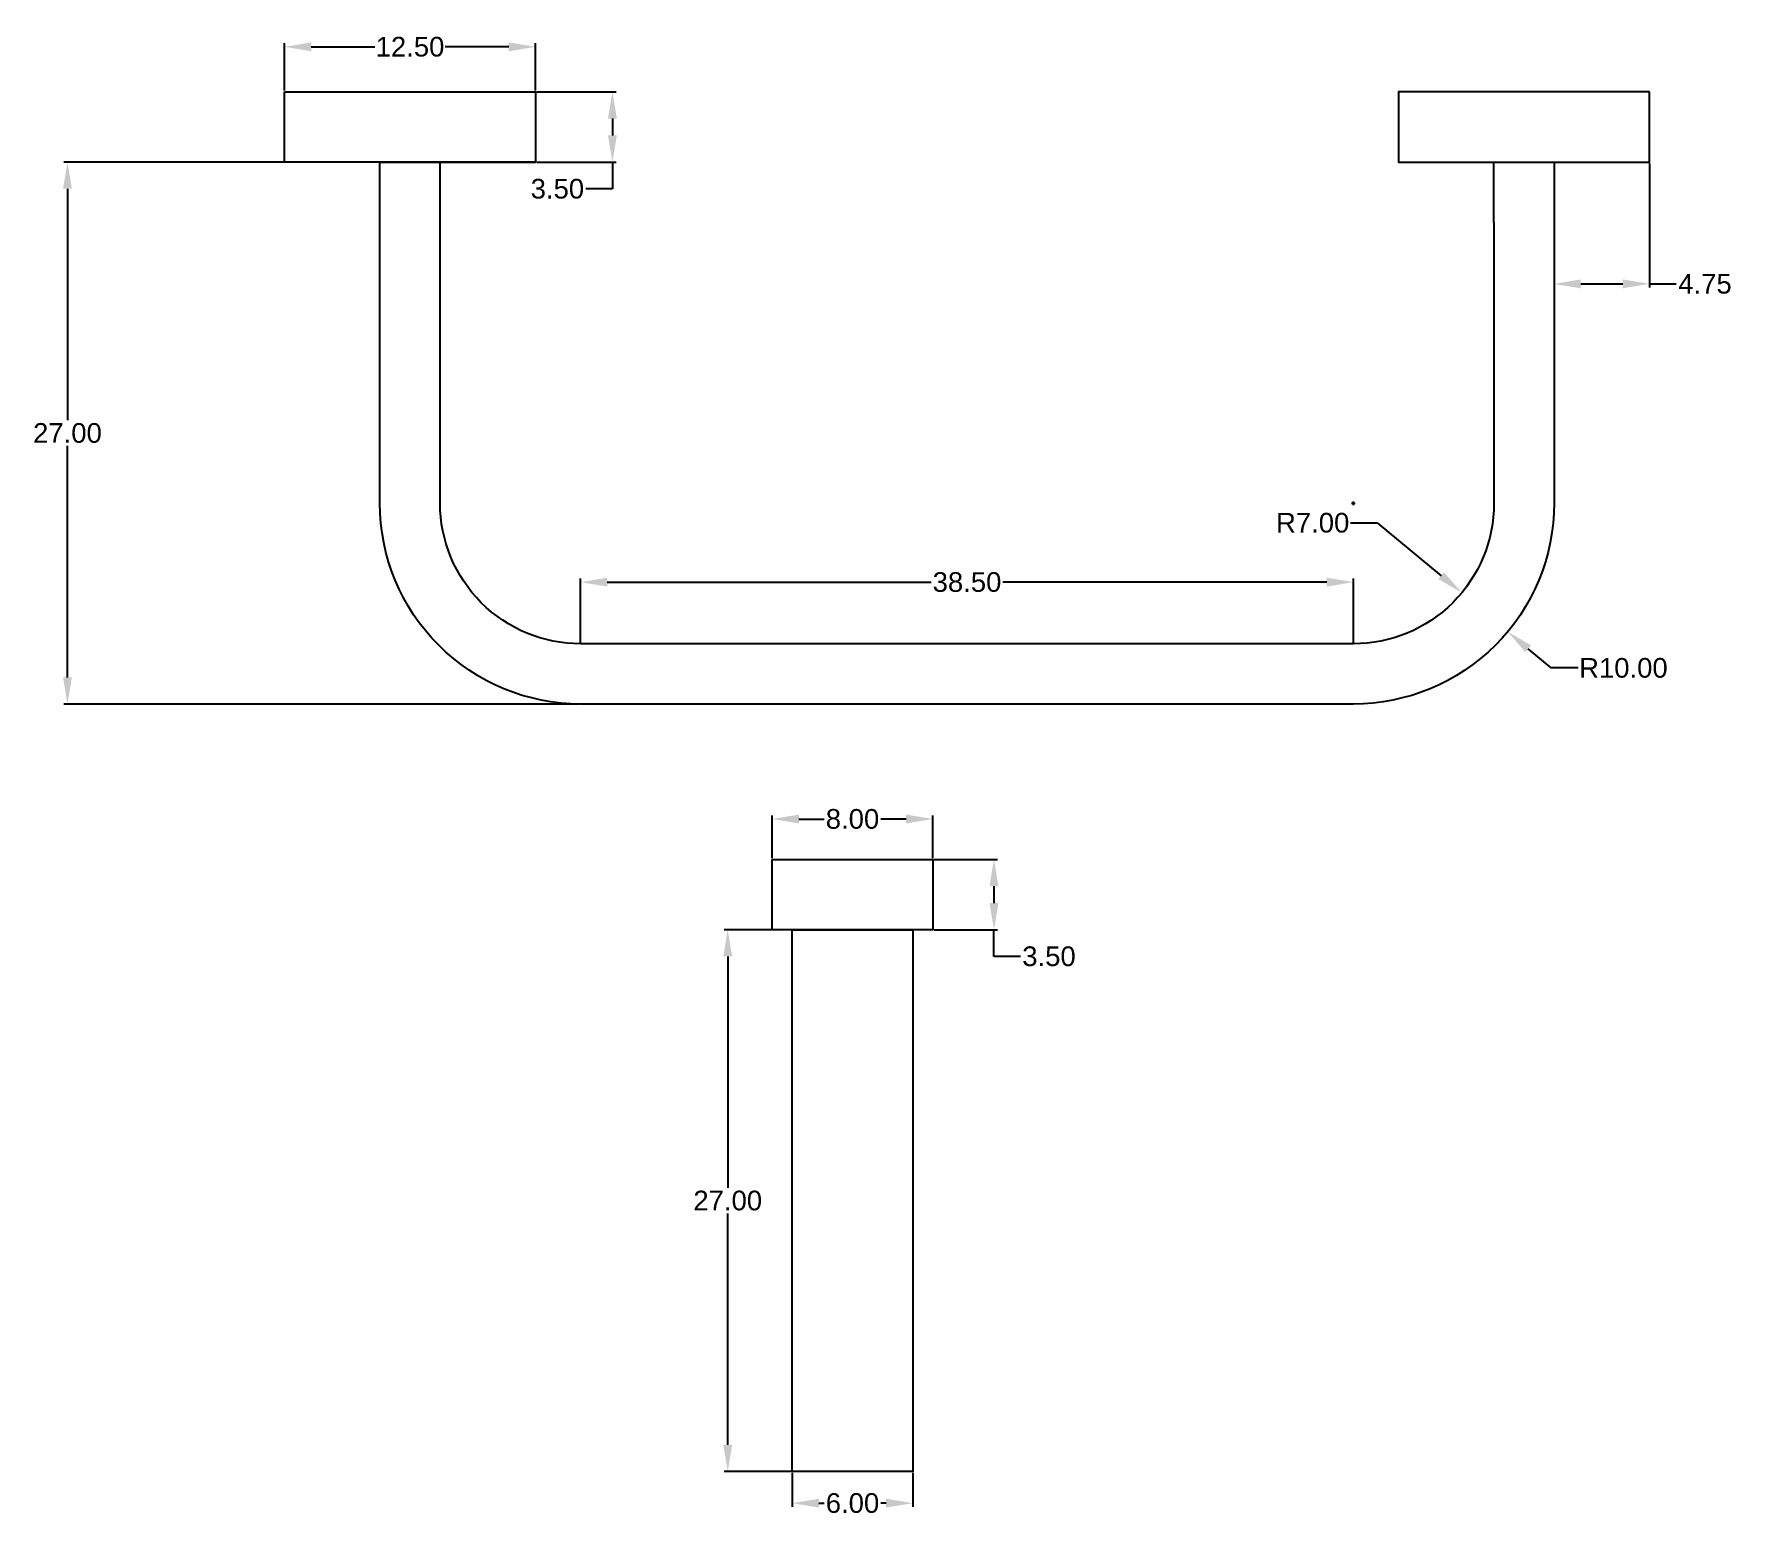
# Model space of a CAD drawing. Header units: centimetres. Extents: x 23 to 107.6, y -8.3 to 65.6.
import ezdxf

# ---------------------------------------------------------------- set-up
doc = ezdxf.new("R2010")
doc.units = ezdxf.units.CM
doc.header["$MEASUREMENT"] = 0
for name, color, linetype, lineweight in [('cotari', 50, 'Continuous', 30), ('vedere lateral', 30, 'Continuous', 25), ('vedere_fata', 130, 'Continuous', 25)]:
    doc.layers.add(name, color=color, linetype=linetype, lineweight=lineweight)
doc.styles.get("Standard").update_dxf_attribs({"font": 'arial.ttf'})
doc.dimstyles.get("Standard").update_dxf_attribs({"dimtxt": 0.98, "dimasz": 1.33, "dimexe": 0.18, "dimexo": 0.0625, "dimgap": 0.14, "dimtad": 0, "dimtih": 1, "dimtoh": 1, "dimzin": 0, "dimdsep": 46, "dimtxsty": 'Standard', "dimcen": 0.09, "dimadec": 0, "dimazin": 0, "dimtfac": 1, "dimtofl": 0, "dimtmove": 0, "dimatfit": 3, "dimfxl": 1, "dimtolj": 1, "dimtzin": 0, "dimarcsym": 0})

# ---------------------------------------------------------------- blocks, each defined once
blk = doc.blocks.new('*D34')
at = {"layer": 'cotari', "color": 0, "lineweight": -2, "transparency": 16777216}
for p, q in [((50.26, 35.237), (50.26, 38.427)), ((51.59, 38.247), (67.718, 38.247)), ((87.43, 38.247), (71.301, 38.247)), ((88.76, 35.237), (88.76, 38.427))]:
    blk.add_line(p, q, dxfattribs=at)
at = {"layer": 'cotari', "color": 0, "transparency": 16777216}
for points in [[(51.59, 38.468), (51.59, 38.025), (50.26, 38.247)], [(87.43, 38.468), (87.43, 38.025), (88.76, 38.247)]]:
    blk.add_solid(points, dxfattribs=at)
at = {"layer": 'Defpoints', "color": 0, "transparency": 16777216}
for p in [(50.26, 38.247), (50.26, 35.174), (88.76, 35.174)]:
    blk.add_point(p, dxfattribs=at)
at = {"layer": 'cotari', "color": 0, "transparency": 16777216, "insert": (69.51, 38.247), "char_height": 0.98, "attachment_point": 5}
blk.add_mtext('\\A1;38.50', dxfattribs=at)
blk = doc.blocks.new('*D35')
at = {"layer": 'cotari', "color": 0, "lineweight": -2, "transparency": 16777216}
for p, q in [((40.197, 59.174), (24.514, 59.174)), ((24.694, 57.844), (24.694, 46.315)), ((24.694, 33.504), (24.694, 45.034)), ((50.197, 32.174), (24.514, 32.174))]:
    blk.add_line(p, q, dxfattribs=at)
at = {"layer": 'cotari', "color": 0, "transparency": 16777216}
for points in [[(24.472, 57.844), (24.916, 57.844), (24.694, 59.174)], [(24.472, 33.504), (24.916, 33.504), (24.694, 32.174)]]:
    blk.add_solid(points, dxfattribs=at)
at = {"layer": 'Defpoints', "color": 0, "transparency": 16777216}
for p in [(40.26, 59.174), (24.694, 32.174), (50.26, 32.174)]:
    blk.add_point(p, dxfattribs=at)
at = {"layer": 'cotari', "color": 0, "transparency": 16777216, "insert": (24.694, 45.674), "char_height": 0.98, "attachment_point": 5}
blk.add_mtext('\\A1;27.00', dxfattribs=at)
blk = doc.blocks.new('*D36')
at = {"layer": 'cotari', "color": 0, "lineweight": -2, "transparency": 16777216}
for p, q in [((35.51, 62.737), (35.51, 65.099)), ((36.84, 64.919), (40.014, 64.919)), ((46.68, 64.919), (43.506, 64.919)), ((48.01, 62.737), (48.01, 65.099))]:
    blk.add_line(p, q, dxfattribs=at)
at = {"layer": 'cotari', "color": 0, "transparency": 16777216}
for points in [[(36.84, 65.14), (36.84, 64.697), (35.51, 64.919)], [(46.68, 65.14), (46.68, 64.697), (48.01, 64.919)]]:
    blk.add_solid(points, dxfattribs=at)
at = {"layer": 'Defpoints', "color": 0, "transparency": 16777216}
for p in [(48.01, 64.919), (35.51, 62.674), (48.01, 62.674)]:
    blk.add_point(p, dxfattribs=at)
at = {"layer": 'cotari', "color": 0, "transparency": 16777216, "insert": (41.76, 64.919), "char_height": 0.98, "attachment_point": 5}
blk.add_mtext('\\A1;12.50', dxfattribs=at)
blk = doc.blocks.new('*D37')
at = {"layer": 'cotari', "color": 0, "lineweight": -2, "transparency": 16777216}
for p, q in [((48.072, 62.674), (52.024, 62.674)), ((51.844, 61.344), (51.844, 60.504)), ((48.072, 59.174), (52.024, 59.174)), ((51.844, 59.174), (51.844, 57.844)), ((51.844, 57.844), (50.514, 57.844))]:
    blk.add_line(p, q, dxfattribs=at)
at = {"layer": 'cotari', "color": 0, "transparency": 16777216}
for points in [[(51.622, 61.344), (52.066, 61.344), (51.844, 62.674)], [(51.622, 60.504), (52.066, 60.504), (51.844, 59.174)]]:
    blk.add_solid(points, dxfattribs=at)
at = {"layer": 'Defpoints', "color": 0, "transparency": 16777216}
for p in [(48.01, 62.674), (48.01, 59.174), (51.844, 59.174)]:
    blk.add_point(p, dxfattribs=at)
at = {"layer": 'cotari', "color": 0, "transparency": 16777216, "insert": (49.103, 57.844), "char_height": 0.98, "attachment_point": 5}
blk.add_mtext('\\A1;3.50', dxfattribs=at)
blk = doc.blocks.new('*D38')
at = {"layer": 'cotari', "color": 0, "lineweight": -2, "transparency": 16777216}
for p, q in [((98.76, 59.112), (98.76, 52.928)), ((103.51, 59.112), (103.51, 52.928)), ((100.09, 53.108), (102.18, 53.108)), ((103.51, 53.108), (104.84, 53.108))]:
    blk.add_line(p, q, dxfattribs=at)
at = {"layer": 'cotari', "color": 0, "transparency": 16777216}
for points in [[(100.09, 53.33), (100.09, 52.886), (98.76, 53.108)], [(102.18, 53.33), (102.18, 52.886), (103.51, 53.108)]]:
    blk.add_solid(points, dxfattribs=at)
at = {"layer": 'Defpoints', "color": 0, "transparency": 16777216}
for p in [(98.76, 59.174), (103.51, 59.174), (103.51, 53.108)]:
    blk.add_point(p, dxfattribs=at)
at = {"layer": 'cotari', "color": 0, "transparency": 16777216, "insert": (106.276, 53.108), "char_height": 0.98, "attachment_point": 5}
blk.add_mtext('\\A1;4.75', dxfattribs=at)
blk = doc.blocks.new('*D39')
at = {"layer": 'cotari', "color": 0, "lineweight": -2, "transparency": 16777216}
for p, q in [((88.611, 41.201), (89.941, 41.201)), ((89.941, 41.201), (93.135, 38.568))]:
    blk.add_line(p, q, dxfattribs=at)
at = {"layer": 'cotari', "color": 0, "transparency": 16777216}
blk.add_solid([(93.276, 38.739), (92.994, 38.397), (94.161, 37.722)], dxfattribs=at)
at = {"layer": 'Defpoints', "color": 0, "transparency": 16777216}
for p in [(88.76, 42.174), (94.161, 37.722)]:
    blk.add_point(p, dxfattribs=at)
at = {"layer": 'cotari', "color": 0, "transparency": 16777216, "insert": (86.731, 41.201), "char_height": 0.98, "attachment_point": 5}
blk.add_mtext('\\A1;R7.00', dxfattribs=at)
blk = doc.blocks.new('*D40')
at = {"layer": 'cotari', "color": 0, "lineweight": -2, "transparency": 16777216}
for p, q in [((88.67, 42.174), (88.85, 42.174)), ((88.76, 42.084), (88.76, 42.264)), ((98.621, 33.97), (97.47, 34.928)), ((99.951, 33.97), (98.621, 33.97))]:
    blk.add_line(p, q, dxfattribs=at)
at = {"layer": 'cotari', "color": 0, "transparency": 16777216}
blk.add_solid([(97.611, 35.098), (97.328, 34.758), (96.447, 35.779)], dxfattribs=at)
at = {"layer": 'Defpoints', "color": 0, "transparency": 16777216}
for p in [(88.76, 42.174), (96.447, 35.779)]:
    blk.add_point(p, dxfattribs=at)
at = {"layer": 'cotari', "color": 0, "transparency": 16777216, "insert": (102.212, 33.97), "char_height": 0.98, "attachment_point": 5}
blk.add_mtext('\\A1;R10.00', dxfattribs=at)
blk = doc.blocks.new('*D41')
at = {"layer": 'cotari', "color": 0, "lineweight": -2, "transparency": 16777216}
for p, q in [((59.805, 24.492), (59.805, 26.624)), ((61.135, 26.444), (62.394, 26.444)), ((66.475, 26.444), (65.217, 26.444)), ((67.805, 24.492), (67.805, 26.624))]:
    blk.add_line(p, q, dxfattribs=at)
at = {"layer": 'cotari', "color": 0, "transparency": 16777216}
for points in [[(61.135, 26.666), (61.135, 26.223), (59.805, 26.444)], [(66.475, 26.666), (66.475, 26.223), (67.805, 26.444)]]:
    blk.add_solid(points, dxfattribs=at)
at = {"layer": 'Defpoints', "color": 0, "transparency": 16777216}
for p in [(67.805, 26.444), (59.805, 24.43), (67.805, 24.43)]:
    blk.add_point(p, dxfattribs=at)
at = {"layer": 'cotari', "color": 0, "transparency": 16777216, "insert": (63.805, 26.444), "char_height": 0.98, "attachment_point": 5}
blk.add_mtext('\\A1;8.00', dxfattribs=at)
blk = doc.blocks.new('*D42')
at = {"layer": 'cotari', "color": 0, "lineweight": -2, "transparency": 16777216}
for p, q in [((67.868, 24.43), (71.033, 24.43)), ((70.853, 23.1), (70.853, 22.26)), ((67.868, 20.93), (71.033, 20.93)), ((70.853, 19.6), (70.853, 20.93)), ((72.183, 19.6), (70.853, 19.6))]:
    blk.add_line(p, q, dxfattribs=at)
at = {"layer": 'cotari', "color": 0, "transparency": 16777216}
for points in [[(70.631, 23.1), (71.075, 23.1), (70.853, 24.43)], [(70.631, 22.26), (71.075, 22.26), (70.853, 20.93)]]:
    blk.add_solid(points, dxfattribs=at)
at = {"layer": 'Defpoints', "color": 0, "transparency": 16777216}
for p in [(67.805, 24.43), (67.805, 20.93), (70.853, 20.93)]:
    blk.add_point(p, dxfattribs=at)
at = {"layer": 'cotari', "color": 0, "transparency": 16777216, "insert": (73.594, 19.6), "char_height": 0.98, "attachment_point": 5}
blk.add_mtext('\\A1;3.50', dxfattribs=at)
blk = doc.blocks.new('*D43')
at = {"layer": 'cotari', "color": 0, "lineweight": -2, "transparency": 16777216}
for p, q in [((60.743, 20.93), (57.409, 20.93)), ((57.589, 19.6), (57.589, 8.07)), ((57.589, -4.74), (57.589, 6.789)), ((60.743, -6.07), (57.409, -6.07))]:
    blk.add_line(p, q, dxfattribs=at)
at = {"layer": 'cotari', "color": 0, "transparency": 16777216}
for points in [[(57.368, 19.6), (57.811, 19.6), (57.589, 20.93)], [(57.368, -4.74), (57.811, -4.74), (57.589, -6.07)]]:
    blk.add_solid(points, dxfattribs=at)
at = {"layer": 'Defpoints', "color": 0, "transparency": 16777216}
for p in [(57.589, 20.93), (60.805, 20.93), (60.805, -6.07)]:
    blk.add_point(p, dxfattribs=at)
at = {"layer": 'cotari', "color": 0, "transparency": 16777216, "insert": (57.589, 7.43), "char_height": 0.98, "attachment_point": 5}
blk.add_mtext('\\A1;27.00', dxfattribs=at)
blk = doc.blocks.new('*D44')
at = {"layer": 'cotari', "color": 0, "lineweight": -2, "transparency": 16777216}
for p, q in [((60.805, -6.133), (60.805, -7.823)), ((66.805, -6.133), (66.805, -7.823)), ((62.135, -7.643), (62.392, -7.643)), ((65.475, -7.643), (65.219, -7.643))]:
    blk.add_line(p, q, dxfattribs=at)
at = {"layer": 'cotari', "color": 0, "transparency": 16777216}
for points in [[(62.135, -7.421), (62.135, -7.865), (60.805, -7.643)], [(65.475, -7.421), (65.475, -7.865), (66.805, -7.643)]]:
    blk.add_solid(points, dxfattribs=at)
at = {"layer": 'Defpoints', "color": 0, "transparency": 16777216}
for p in [(60.805, -6.07), (66.805, -6.07), (66.805, -7.643)]:
    blk.add_point(p, dxfattribs=at)
at = {"layer": 'cotari', "color": 0, "transparency": 16777216, "insert": (63.805, -7.643), "char_height": 0.98, "attachment_point": 5}
blk.add_mtext('\\A1;6.00', dxfattribs=at)

msp = doc.modelspace()

# ---------------------------------------------------------------- linework, layer by layer
at = {"layer": 'vedere lateral'}
for points in [[(59.805, 24.43), (67.805, 24.43), (67.805, 20.93), (59.805, 20.93)], [(60.805, 20.93), (66.805, 20.93), (66.805, -6.07), (60.805, -6.07)]]:
    msp.add_lwpolyline(points, close=True, dxfattribs=at)
at = {"layer": 'vedere_fata'}
for p, q in [((43.26, 56.174), (43.26, 59.174)), ((95.76, 56.174), (95.76, 59.174))]:
    msp.add_line(p, q, dxfattribs=at)
for points in [[(35.51, 62.674), (48.01, 62.674), (48.01, 59.174), (35.51, 59.174)], [(103.51, 62.674), (91.01, 62.674), (91.01, 59.174), (103.51, 59.174)]]:
    msp.add_lwpolyline(points, close=True, dxfattribs=at)
for points in [[(91.01, 59.174), (98.76, 59.174), (98.76, 42.174, -0.414214), (88.76, 32.174), (50.26, 32.174, -0.414214), (40.26, 42.174), (40.26, 59.174), (48.01, 59.174)], [(95.76, 56.174), (95.76, 42.174, -0.414214), (88.76, 35.174), (50.26, 35.174, -0.414214), (43.26, 42.174), (43.26, 56.174)]]:
    msp.add_lwpolyline(points, format="xyb", dxfattribs=at)

# ---------------------------------------------------------------- dimensions: what is measured, and where the dimension line sits
at = {"layer": 'cotari'}
for base, p1, p2, picture, middle in [((48.01, 64.919), (35.51, 62.674), (48.01, 62.674), '*D36', (41.76, 64.919)), ((103.51, 53.108), (98.76, 59.174), (103.51, 59.174), '*D38', (106.276, 53.108)), ((50.26, 38.247), (88.76, 35.174), (50.26, 35.174), '*D34', (69.51, 38.247)), ((67.805, 26.444), (59.805, 24.43), (67.805, 24.43), '*D41', (63.805, 26.444)), ((66.805, -7.643), (60.805, -6.07), (66.805, -6.07), '*D44', (63.805, -7.643))]:
    dim = msp.add_linear_dim(base=base, p1=p1, p2=p2, dimstyle='Standard', dxfattribs=at)
    dim.commit()
    dim.dimension.update_dxf_attribs({"geometry": picture, "text_midpoint": middle})
for base, p1, p2, picture, middle in [((51.844, 59.174), (48.01, 62.674), (48.01, 59.174), '*D37', (49.103, 57.844)), ((24.694, 32.174), (40.26, 59.174), (50.26, 32.174), '*D35', (24.694, 45.674)), ((57.589, 20.93), (60.805, -6.07), (60.805, 20.93), '*D43', (57.589, 7.43))]:
    dim = msp.add_linear_dim(base=base, p1=p1, p2=p2, angle=90, dimstyle='Standard', dxfattribs=at)
    dim.commit()
    dim.dimension.update_dxf_attribs({"geometry": picture, "text_midpoint": middle})
for mpoint, picture, middle in [((94.161, 37.722), '*D39', (86.731, 41.201)), ((96.447, 35.779), '*D40', (102.212, 33.97))]:
    dim = msp.add_radius_dim(center=(88.76, 42.174), mpoint=mpoint, dimstyle='Standard', dxfattribs=at)
    dim.commit()
    dim.dimension.update_dxf_attribs({"geometry": picture, "text_midpoint": middle, "dimtype": 164})
dim = msp.add_linear_dim(base=(70.853, 20.93), p1=(67.805, 24.43), p2=(67.805, 20.93), angle=90, dimstyle='Standard', override={"dimtmove": 1}, dxfattribs=at)
dim.commit()
dim.dimension.update_dxf_attribs({"geometry": '*D42', "text_midpoint": (73.554, 19.6), "dimtype": 160})

doc.saveas('drawing.dxf')
